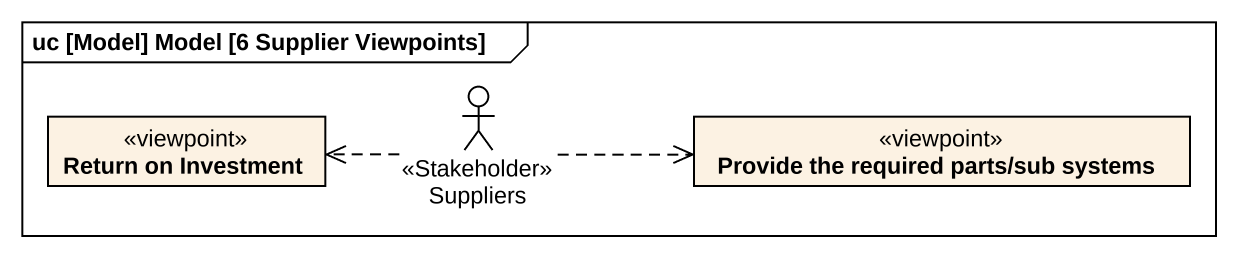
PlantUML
@startuml
mainframe uc [Model] Model [6 Supplier Viewpoints]
allowmixing
hide circle
hide empty members
class "Return on Investment" as Return_on_Investment <<viewpoint>>
actor Suppliers <<Stakeholder>>
class "Provide the required parts/sub systems" as Provide_the_required_parts <<viewpoint>>
Suppliers .left.> Return_on_Investment
Suppliers .right.> Provide_the_required_parts
@enduml
